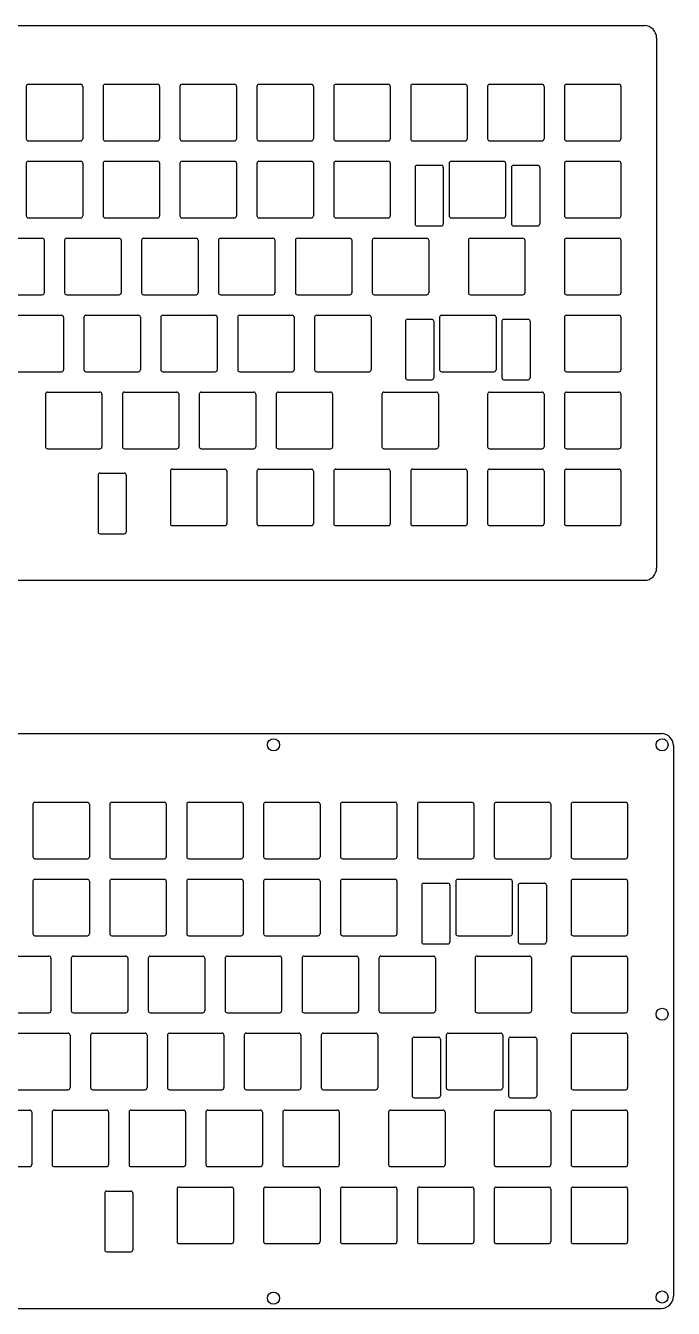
# Model space of a CAD drawing. Header units: millimetres. Extents: x -8 to 314, y -128 to 190.
# Drawn here: x 153.1 to 313.6, y -127.8 to 189.7 of the extents above; entities that cross this region are included whole.
import ezdxf

# ---------------------------------------------------------------- set-up
doc = ezdxf.new("R2010")
doc.units = ezdxf.units.MM

msp = doc.modelspace()

# ---------------------------------------------------------------- linework, layer by layer
for p, q in [((-3.95, 189.72), (306.45, 189.72)), ((309.45, 186.72), (309.45, 55.42)), ((153.27, 174.7), (153.27, 161.7)), ((153.77, 175.2), (166.77, 175.2)), ((167.27, 174.7), (167.27, 161.7)), ((172.32, 174.7), (172.32, 161.7)), ((172.82, 175.2), (185.82, 175.2)), ((186.32, 174.7), (186.32, 161.7)), ((191.37, 174.7), (191.37, 161.7)), ((191.87, 175.2), (204.87, 175.2)), ((205.37, 174.7), (205.37, 161.7)), ((210.42, 174.7), (210.42, 161.7)), ((210.92, 175.2), (223.92, 175.2)), ((224.42, 174.7), (224.42, 161.7)), ((229.47, 174.7), (229.47, 161.7)), ((229.97, 175.2), (242.97, 175.2)), ((243.47, 174.7), (243.47, 161.7)), ((248.52, 174.7), (248.52, 161.7)), ((249.02, 175.2), (262.02, 175.2)), ((262.52, 174.7), (262.52, 161.7)), ((267.57, 174.7), (267.57, 161.7)), ((268.07, 175.2), (281.07, 175.2)), ((281.57, 174.7), (281.57, 161.7)), ((286.62, 174.7), (286.62, 161.7)), ((287.12, 175.2), (300.12, 175.2)), ((300.62, 174.7), (300.62, 161.7)), ((153.77, 161.2), (166.77, 161.2)), ((172.82, 161.2), (185.82, 161.2)), ((191.87, 161.2), (204.87, 161.2)), ((210.92, 161.2), (223.92, 161.2)), ((229.97, 161.2), (242.97, 161.2)), ((249.02, 161.2), (262.02, 161.2)), ((268.07, 161.2), (281.07, 161.2)), ((287.12, 161.2), (300.12, 161.2)), ((153.27, 155.65), (153.27, 142.65)), ((153.77, 156.15), (166.77, 156.15)), ((167.27, 155.65), (167.27, 142.65)), ((172.32, 155.65), (172.32, 142.65)), ((172.82, 156.15), (185.82, 156.15)), ((186.32, 155.65), (186.32, 142.65)), ((191.37, 155.65), (191.37, 142.65)), ((191.87, 156.15), (204.87, 156.15)), ((205.37, 155.65), (205.37, 142.65)), ((210.42, 155.65), (210.42, 142.65)), ((210.92, 156.15), (223.92, 156.15)), ((224.42, 155.65), (224.42, 142.65)), ((229.47, 155.65), (229.47, 142.65)), ((229.97, 156.15), (242.97, 156.15)), ((243.47, 155.65), (243.47, 142.65)), ((258.05, 155.65), (258.05, 142.65)), ((258.55, 156.15), (271.55, 156.15)), ((272.05, 155.65), (272.05, 142.65)), ((286.62, 155.65), (286.62, 142.65)), ((287.12, 156.15), (300.12, 156.15)), ((300.62, 155.65), (300.62, 142.65)), ((249.61, 154.65), (249.61, 140.65)), ((250.11, 155.15), (256.11, 155.15)), ((256.61, 154.65), (256.61, 140.65)), ((273.49, 154.65), (273.49, 140.65)), ((273.99, 155.15), (279.99, 155.15)), ((280.49, 154.65), (280.49, 140.65)), ((153.77, 142.15), (166.77, 142.15)), ((172.82, 142.15), (185.82, 142.15)), ((191.87, 142.15), (204.87, 142.15)), ((210.92, 142.15), (223.92, 142.15)), ((229.97, 142.15), (242.97, 142.15)), ((250.11, 140.15), (256.11, 140.15)), ((258.55, 142.15), (271.55, 142.15)), ((273.99, 140.15), (279.99, 140.15)), ((287.12, 142.15), (300.12, 142.15)), ((144.25, 137.1), (157.25, 137.1)), ((157.75, 136.6), (157.75, 123.6)), ((162.8, 136.6), (162.8, 123.6)), ((163.3, 137.1), (176.3, 137.1)), ((176.8, 136.6), (176.8, 123.6)), ((181.85, 136.6), (181.85, 123.6)), ((182.35, 137.1), (195.35, 137.1)), ((195.85, 136.6), (195.85, 123.6)), ((200.9, 136.6), (200.9, 123.6)), ((201.4, 137.1), (214.4, 137.1)), ((214.9, 136.6), (214.9, 123.6)), ((219.95, 136.6), (219.95, 123.6)), ((220.45, 137.1), (233.45, 137.1)), ((233.95, 136.6), (233.95, 123.6)), ((239, 136.6), (239, 123.6)), ((239.5, 137.1), (252.5, 137.1)), ((253, 136.6), (253, 123.6)), ((262.81, 136.6), (262.81, 123.6)), ((263.31, 137.1), (276.31, 137.1)), ((276.81, 136.6), (276.81, 123.6)), ((286.62, 136.6), (286.62, 123.6)), ((287.12, 137.1), (300.12, 137.1)), ((300.62, 136.6), (300.62, 123.6)), ((144.25, 123.1), (157.25, 123.1)), ((163.3, 123.1), (176.3, 123.1)), ((182.35, 123.1), (195.35, 123.1)), ((201.4, 123.1), (214.4, 123.1)), ((220.45, 123.1), (233.45, 123.1)), ((239.5, 123.1), (252.5, 123.1)), ((263.31, 123.1), (276.31, 123.1)), ((287.12, 123.1), (300.12, 123.1)), ((149.01, 118.05), (162.01, 118.05)), ((162.51, 117.55), (162.51, 104.55)), ((167.56, 117.55), (167.56, 104.55)), ((168.06, 118.05), (181.06, 118.05)), ((181.56, 117.55), (181.56, 104.55)), ((186.61, 117.55), (186.61, 104.55)), ((187.11, 118.05), (200.11, 118.05)), ((200.61, 117.55), (200.61, 104.55)), ((205.66, 117.55), (205.66, 104.55)), ((206.16, 118.05), (219.16, 118.05)), ((219.66, 117.55), (219.66, 104.55)), ((224.71, 117.55), (224.71, 104.55)), ((225.21, 118.05), (238.21, 118.05)), ((238.71, 117.55), (238.71, 104.55)), ((255.67, 117.55), (255.67, 104.55)), ((256.17, 118.05), (269.17, 118.05)), ((269.67, 117.55), (269.67, 104.55)), ((286.62, 117.55), (286.62, 104.55)), ((287.12, 118.05), (300.12, 118.05)), ((300.62, 117.55), (300.62, 104.55)), ((247.23, 116.55), (247.23, 102.55)), ((247.73, 117.05), (253.73, 117.05)), ((254.23, 116.55), (254.23, 102.55)), ((271.11, 116.55), (271.11, 102.55)), ((271.61, 117.05), (277.61, 117.05)), ((278.11, 116.55), (278.11, 102.55)), ((149.01, 104.05), (162.01, 104.05)), ((168.06, 104.05), (181.06, 104.05)), ((187.11, 104.05), (200.11, 104.05)), ((206.16, 104.05), (219.16, 104.05)), ((225.21, 104.05), (238.21, 104.05)), ((247.73, 102.05), (253.73, 102.05)), ((256.17, 104.05), (269.17, 104.05)), ((271.61, 102.05), (277.61, 102.05)), ((287.12, 104.05), (300.12, 104.05)), ((158.04, 98.5), (158.04, 85.5)), ((158.54, 99), (171.54, 99)), ((172.04, 98.5), (172.04, 85.5)), ((177.09, 98.5), (177.09, 85.5)), ((177.59, 99), (190.59, 99)), ((191.09, 98.5), (191.09, 85.5)), ((196.14, 98.5), (196.14, 85.5)), ((196.64, 99), (209.64, 99)), ((210.14, 98.5), (210.14, 85.5)), ((215.19, 98.5), (215.19, 85.5)), ((215.69, 99), (228.69, 99)), ((229.19, 98.5), (229.19, 85.5)), ((241.38, 98.5), (241.38, 85.5)), ((241.88, 99), (254.88, 99)), ((255.38, 98.5), (255.38, 85.5)), ((267.57, 98.5), (267.57, 85.5)), ((268.07, 99), (281.07, 99)), ((281.57, 98.5), (281.57, 85.5)), ((286.62, 98.5), (286.62, 85.5)), ((287.12, 99), (300.12, 99)), ((300.62, 98.5), (300.62, 85.5)), ((158.54, 85), (171.54, 85)), ((177.59, 85), (190.59, 85)), ((196.64, 85), (209.64, 85)), ((215.69, 85), (228.69, 85)), ((241.88, 85), (254.88, 85)), ((268.07, 85), (281.07, 85)), ((287.12, 85), (300.12, 85)), ((188.99, 79.45), (188.99, 66.45)), ((189.49, 79.95), (202.49, 79.95)), ((202.99, 79.45), (202.99, 66.45)), ((210.42, 79.45), (210.42, 66.45)), ((210.92, 79.95), (223.92, 79.95)), ((224.42, 79.45), (224.42, 66.45)), ((229.47, 79.45), (229.47, 66.45)), ((229.97, 79.95), (242.97, 79.95)), ((243.47, 79.45), (243.47, 66.45)), ((248.52, 79.45), (248.52, 66.45)), ((249.02, 79.95), (262.02, 79.95)), ((262.52, 79.45), (262.52, 66.45)), ((267.57, 79.45), (267.57, 66.45)), ((268.07, 79.95), (281.07, 79.95)), ((281.57, 79.45), (281.57, 66.45)), ((286.62, 79.45), (286.62, 66.45)), ((287.12, 79.95), (300.12, 79.95)), ((300.62, 79.45), (300.62, 66.45)), ((171.06, 78.45), (171.06, 64.45)), ((171.56, 78.95), (177.56, 78.95)), ((178.06, 78.45), (178.06, 64.45)), ((171.56, 63.95), (177.56, 63.95)), ((189.49, 65.95), (202.49, 65.95)), ((210.92, 65.95), (223.92, 65.95)), ((229.97, 65.95), (242.97, 65.95)), ((249.02, 65.95), (262.02, 65.95)), ((268.07, 65.95), (281.07, 65.95)), ((287.12, 65.95), (300.12, 65.95)), ((-3.95, 52.42), (306.45, 52.42)), ((-4.8, 14.5), (310.6, 14.5)), ((313.6, 11.5), (313.6, -124.8)), ((154.93, -3.02), (154.93, -16.02)), ((155.43, -2.52), (168.43, -2.52)), ((168.93, -3.02), (168.93, -16.02)), ((173.97, -3.02), (173.97, -16.02)), ((174.47, -2.52), (187.47, -2.52)), ((187.97, -3.02), (187.97, -16.02)), ((193.03, -3.02), (193.03, -16.02)), ((193.53, -2.52), (206.53, -2.52)), ((207.03, -3.02), (207.03, -16.02)), ((212.07, -3.02), (212.07, -16.02)), ((212.57, -2.52), (225.57, -2.52)), ((226.07, -3.02), (226.07, -16.02)), ((231.12, -3.02), (231.12, -16.02)), ((231.62, -2.52), (244.62, -2.52)), ((245.12, -3.02), (245.12, -16.02)), ((250.18, -3.02), (250.18, -16.02)), ((250.68, -2.52), (263.68, -2.52)), ((264.18, -3.02), (264.18, -16.02)), ((269.23, -3.02), (269.23, -16.02)), ((269.73, -2.52), (282.73, -2.52)), ((283.23, -3.02), (283.23, -16.02)), ((288.27, -3.02), (288.27, -16.02)), ((288.77, -2.52), (301.77, -2.52)), ((302.27, -3.02), (302.27, -16.02)), ((155.43, -16.52), (168.43, -16.52)), ((174.47, -16.52), (187.47, -16.52)), ((193.53, -16.52), (206.53, -16.52)), ((212.57, -16.52), (225.57, -16.52)), ((231.62, -16.52), (244.62, -16.52)), ((250.68, -16.52), (263.68, -16.52)), ((269.73, -16.52), (282.73, -16.52)), ((288.77, -16.52), (301.77, -16.52)), ((154.93, -22.07), (154.93, -35.08)), ((155.43, -21.57), (168.43, -21.57)), ((168.93, -22.07), (168.93, -35.08)), ((173.97, -22.07), (173.97, -35.08)), ((174.47, -21.57), (187.47, -21.57)), ((187.97, -22.07), (187.97, -35.08)), ((193.03, -22.07), (193.03, -35.08)), ((193.53, -21.57), (206.53, -21.57)), ((207.03, -22.07), (207.03, -35.08)), ((212.07, -22.07), (212.07, -35.08)), ((212.57, -21.57), (225.57, -21.57)), ((226.07, -22.07), (226.07, -35.08)), ((231.12, -22.07), (231.12, -35.08)), ((231.62, -21.57), (244.62, -21.57)), ((245.12, -22.07), (245.12, -35.08)), ((259.7, -22.07), (259.7, -35.08)), ((260.2, -21.57), (273.2, -21.57)), ((273.7, -22.07), (273.7, -35.08)), ((288.27, -22.07), (288.27, -35.08)), ((288.77, -21.57), (301.77, -21.57)), ((302.27, -22.07), (302.27, -35.08)), ((251.26, -23.07), (251.26, -37.08)), ((251.76, -22.57), (257.76, -22.57)), ((258.26, -23.07), (258.26, -37.08)), ((275.14, -23.07), (275.14, -37.08)), ((275.64, -22.57), (281.64, -22.57)), ((282.14, -23.07), (282.14, -37.08)), ((155.43, -35.58), (168.43, -35.58)), ((174.47, -35.58), (187.47, -35.58)), ((193.53, -35.58), (206.53, -35.58)), ((212.57, -35.58), (225.57, -35.58)), ((231.62, -35.58), (244.62, -35.58)), ((251.76, -37.58), (257.76, -37.58)), ((260.2, -35.58), (273.2, -35.58)), ((275.64, -37.58), (281.64, -37.58)), ((288.77, -35.58), (301.77, -35.58)), ((145.9, -40.62), (158.9, -40.62)), ((159.4, -41.12), (159.4, -54.12)), ((164.45, -41.12), (164.45, -54.12)), ((164.95, -40.62), (177.95, -40.62)), ((178.45, -41.12), (178.45, -54.12)), ((183.5, -41.12), (183.5, -54.12)), ((184, -40.62), (197, -40.62)), ((197.5, -41.12), (197.5, -54.12)), ((202.55, -41.12), (202.55, -54.12)), ((203.05, -40.62), (216.05, -40.62)), ((216.55, -41.12), (216.55, -54.12)), ((221.6, -41.12), (221.6, -54.12)), ((222.1, -40.62), (235.1, -40.62)), ((235.6, -41.12), (235.6, -54.12)), ((240.65, -41.12), (240.65, -54.12)), ((241.15, -40.62), (254.15, -40.62)), ((254.65, -41.12), (254.65, -54.12)), ((264.46, -41.12), (264.46, -54.12)), ((264.96, -40.62), (277.96, -40.62)), ((278.46, -41.12), (278.46, -54.12)), ((288.27, -41.12), (288.27, -54.12)), ((288.77, -40.62), (301.77, -40.62)), ((302.27, -41.12), (302.27, -54.12)), ((145.9, -54.62), (158.9, -54.62)), ((164.95, -54.62), (177.95, -54.62)), ((184, -54.62), (197, -54.62)), ((203.05, -54.62), (216.05, -54.62)), ((222.1, -54.62), (235.1, -54.62)), ((241.15, -54.62), (254.15, -54.62)), ((264.96, -54.62), (277.96, -54.62)), ((288.77, -54.62), (301.77, -54.62)), ((150.66, -59.67), (163.66, -59.67)), ((164.16, -60.17), (164.16, -73.17)), ((169.21, -60.17), (169.21, -73.17)), ((169.71, -59.67), (182.71, -59.67)), ((183.21, -60.17), (183.21, -73.17)), ((188.26, -60.17), (188.26, -73.17)), ((188.76, -59.67), (201.76, -59.67)), ((202.26, -60.17), (202.26, -73.17)), ((207.31, -60.17), (207.31, -73.17)), ((207.81, -59.67), (220.81, -59.67)), ((221.31, -60.17), (221.31, -73.17)), ((226.36, -60.17), (226.36, -73.17)), ((226.86, -59.67), (239.86, -59.67)), ((240.36, -60.17), (240.36, -73.17)), ((257.32, -60.17), (257.32, -73.17)), ((257.82, -59.67), (270.82, -59.67)), ((271.32, -60.17), (271.32, -73.17)), ((288.27, -60.17), (288.27, -73.17)), ((288.77, -59.67), (301.77, -59.67)), ((302.27, -60.17), (302.27, -73.17)), ((248.88, -61.17), (248.88, -75.17)), ((249.38, -60.67), (255.38, -60.67)), ((255.88, -61.17), (255.88, -75.17)), ((272.76, -61.17), (272.76, -75.17)), ((273.26, -60.67), (279.26, -60.67)), ((279.76, -61.17), (279.76, -75.17)), ((150.66, -73.67), (163.66, -73.67)), ((169.71, -73.67), (182.71, -73.67)), ((188.76, -73.67), (201.76, -73.67)), ((207.81, -73.67), (220.81, -73.67)), ((226.86, -73.67), (239.86, -73.67)), ((249.38, -75.67), (255.38, -75.67)), ((257.82, -73.67), (270.82, -73.67)), ((273.26, -75.67), (279.26, -75.67)), ((288.77, -73.67), (301.77, -73.67)), ((141.14, -78.72), (154.14, -78.72)), ((154.64, -79.22), (154.64, -92.22)), ((159.69, -79.22), (159.69, -92.22)), ((160.19, -78.72), (173.19, -78.72)), ((173.69, -79.22), (173.69, -92.22)), ((178.74, -79.22), (178.74, -92.22)), ((179.24, -78.72), (192.24, -78.72)), ((192.74, -79.22), (192.74, -92.22)), ((197.79, -79.22), (197.79, -92.22)), ((198.29, -78.72), (211.29, -78.72)), ((211.79, -79.22), (211.79, -92.22)), ((216.84, -79.22), (216.84, -92.22)), ((217.34, -78.72), (230.34, -78.72)), ((230.84, -79.22), (230.84, -92.22)), ((243.03, -79.22), (243.03, -92.22)), ((243.53, -78.72), (256.53, -78.72)), ((257.03, -79.22), (257.03, -92.22)), ((269.23, -79.22), (269.23, -92.22)), ((269.73, -78.72), (282.73, -78.72)), ((283.23, -79.22), (283.23, -92.22)), ((288.27, -79.22), (288.27, -92.22)), ((288.77, -78.72), (301.77, -78.72)), ((302.27, -79.22), (302.27, -92.22)), ((141.14, -92.72), (154.14, -92.72)), ((160.19, -92.72), (173.19, -92.72)), ((179.24, -92.72), (192.24, -92.72)), ((198.29, -92.72), (211.29, -92.72)), ((217.34, -92.72), (230.34, -92.72)), ((243.53, -92.72), (256.53, -92.72)), ((269.73, -92.72), (282.73, -92.72)), ((288.77, -92.72), (301.77, -92.72)), ((190.64, -98.28), (190.64, -111.28)), ((191.14, -97.78), (204.14, -97.78)), ((204.64, -98.28), (204.64, -111.28)), ((212.07, -98.28), (212.07, -111.28)), ((212.57, -97.78), (225.57, -97.78)), ((226.07, -98.28), (226.07, -111.28)), ((231.12, -98.28), (231.12, -111.28)), ((231.62, -97.78), (244.62, -97.78)), ((245.12, -98.28), (245.12, -111.28)), ((250.18, -98.28), (250.18, -111.28)), ((250.68, -97.78), (263.68, -97.78)), ((264.18, -98.28), (264.18, -111.28)), ((269.23, -98.28), (269.23, -111.28)), ((269.73, -97.78), (282.73, -97.78)), ((283.23, -98.28), (283.23, -111.28)), ((288.27, -98.28), (288.27, -111.28)), ((288.77, -97.78), (301.77, -97.78)), ((302.27, -98.28), (302.27, -111.28)), ((172.71, -99.28), (172.71, -113.28)), ((173.21, -98.78), (179.21, -98.78)), ((179.71, -99.28), (179.71, -113.28)), ((173.21, -113.78), (179.21, -113.78)), ((191.14, -111.78), (204.14, -111.78)), ((212.57, -111.78), (225.57, -111.78)), ((231.62, -111.78), (244.62, -111.78)), ((250.68, -111.78), (263.68, -111.78)), ((269.73, -111.78), (282.73, -111.78)), ((288.77, -111.78), (301.77, -111.78)), ((-4.8, -127.8), (310.6, -127.8))]:
    msp.add_line(p, q)
for centre in [(214.53, 11.7), (310.8, 11.7), (310.8, -55), (214.53, -125.3), (310.8, -125)]:
    msp.add_circle(centre, 1.5)
for centre, radius, start, end in [((306.45, 186.72), 3, 0, 90), ((153.77, 174.7), 0.5, 90, 180), ((166.77, 174.7), 0.5, 0, 90), ((172.82, 174.7), 0.5, 90, 180), ((185.82, 174.7), 0.5, 0, 90), ((191.87, 174.7), 0.5, 90, 180), ((204.87, 174.7), 0.5, 0, 90), ((210.92, 174.7), 0.5, 90, 180), ((223.92, 174.7), 0.5, 0, 90), ((229.97, 174.7), 0.5, 90, 180), ((242.97, 174.7), 0.5, 0, 90), ((249.02, 174.7), 0.5, 90, 180), ((262.02, 174.7), 0.5, 0, 90), ((268.07, 174.7), 0.5, 90, 180), ((281.07, 174.7), 0.5, 0, 90), ((287.12, 174.7), 0.5, 90, 180), ((300.12, 174.7), 0.5, 0, 90), ((153.77, 161.7), 0.5, 180, 270), ((166.77, 161.7), 0.5, 270, 0), ((172.82, 161.7), 0.5, 180, 270), ((185.82, 161.7), 0.5, 270, 0), ((191.87, 161.7), 0.5, 180, 270), ((204.87, 161.7), 0.5, 270, 0), ((210.92, 161.7), 0.5, 180, 270), ((223.92, 161.7), 0.5, 270, 0), ((229.97, 161.7), 0.5, 180, 270), ((242.97, 161.7), 0.5, 270, 0), ((249.02, 161.7), 0.5, 180, 270), ((262.02, 161.7), 0.5, 270, 0), ((268.07, 161.7), 0.5, 180, 270), ((281.07, 161.7), 0.5, 270, 0), ((287.12, 161.7), 0.5, 180, 270), ((300.12, 161.7), 0.5, 270, 0), ((153.77, 155.65), 0.5, 90, 180), ((166.77, 155.65), 0.5, 0, 90), ((172.82, 155.65), 0.5, 90, 180), ((185.82, 155.65), 0.5, 0, 90), ((191.87, 155.65), 0.5, 90, 180), ((204.87, 155.65), 0.5, 0, 90), ((210.92, 155.65), 0.5, 90, 180), ((223.92, 155.65), 0.5, 0, 90), ((229.97, 155.65), 0.5, 90, 180), ((242.97, 155.65), 0.5, 0, 90), ((258.55, 155.65), 0.5, 90, 180), ((271.55, 155.65), 0.5, 0, 90), ((287.12, 155.65), 0.5, 90, 180), ((300.12, 155.65), 0.5, 0, 90), ((250.11, 154.65), 0.5, 90, 180), ((256.11, 154.65), 0.5, 0, 90), ((273.99, 154.65), 0.5, 90, 180), ((279.99, 154.65), 0.5, 0, 90), ((153.77, 142.65), 0.5, 180, 270), ((166.77, 142.65), 0.5, 270, 0), ((172.82, 142.65), 0.5, 180, 270), ((185.82, 142.65), 0.5, 270, 0), ((191.87, 142.65), 0.5, 180, 270), ((204.87, 142.65), 0.5, 270, 0), ((210.92, 142.65), 0.5, 180, 270), ((223.92, 142.65), 0.5, 270, 0), ((229.97, 142.65), 0.5, 180, 270), ((242.97, 142.65), 0.5, 270, 0), ((250.11, 140.65), 0.5, 180, 270), ((256.11, 140.65), 0.5, 270, 0), ((258.55, 142.65), 0.5, 180, 270), ((271.55, 142.65), 0.5, 270, 0), ((273.99, 140.65), 0.5, 180, 270), ((279.99, 140.65), 0.5, 270, 0), ((287.12, 142.65), 0.5, 180, 270), ((300.12, 142.65), 0.5, 270, 0), ((157.25, 136.6), 0.5, 0, 90), ((163.3, 136.6), 0.5, 90, 180), ((176.3, 136.6), 0.5, 0, 90), ((182.35, 136.6), 0.5, 90, 180), ((195.35, 136.6), 0.5, 0, 90), ((201.4, 136.6), 0.5, 90, 180), ((214.4, 136.6), 0.5, 0, 90), ((220.45, 136.6), 0.5, 90, 180), ((233.45, 136.6), 0.5, 0, 90), ((239.5, 136.6), 0.5, 90, 180), ((252.5, 136.6), 0.5, 0, 90), ((263.31, 136.6), 0.5, 90, 180), ((276.31, 136.6), 0.5, 0, 90), ((287.12, 136.6), 0.5, 90, 180), ((300.12, 136.6), 0.5, 0, 90), ((157.25, 123.6), 0.5, 270, 0), ((163.3, 123.6), 0.5, 180, 270), ((176.3, 123.6), 0.5, 270, 0), ((182.35, 123.6), 0.5, 180, 270), ((195.35, 123.6), 0.5, 270, 0), ((201.4, 123.6), 0.5, 180, 270), ((214.4, 123.6), 0.5, 270, 0), ((220.45, 123.6), 0.5, 180, 270), ((233.45, 123.6), 0.5, 270, 0), ((239.5, 123.6), 0.5, 180, 270), ((252.5, 123.6), 0.5, 270, 0), ((263.31, 123.6), 0.5, 180, 270), ((276.31, 123.6), 0.5, 270, 0), ((287.12, 123.6), 0.5, 180, 270), ((300.12, 123.6), 0.5, 270, 0), ((162.01, 117.55), 0.5, 0, 90), ((168.06, 117.55), 0.5, 90, 180), ((181.06, 117.55), 0.5, 0, 90), ((187.11, 117.55), 0.5, 90, 180), ((200.11, 117.55), 0.5, 0, 90), ((206.16, 117.55), 0.5, 90, 180), ((219.16, 117.55), 0.5, 0, 90), ((225.21, 117.55), 0.5, 90, 180), ((238.21, 117.55), 0.5, 0, 90), ((256.17, 117.55), 0.5, 90, 180), ((269.17, 117.55), 0.5, 0, 90), ((287.12, 117.55), 0.5, 90, 180), ((300.12, 117.55), 0.5, 0, 90), ((247.73, 116.55), 0.5, 90, 180), ((253.73, 116.55), 0.5, 0, 90), ((271.61, 116.55), 0.5, 90, 180), ((277.61, 116.55), 0.5, 0, 90), ((162.01, 104.55), 0.5, 270, 0), ((168.06, 104.55), 0.5, 180, 270), ((181.06, 104.55), 0.5, 270, 0), ((187.11, 104.55), 0.5, 180, 270), ((200.11, 104.55), 0.5, 270, 0), ((206.16, 104.55), 0.5, 180, 270), ((219.16, 104.55), 0.5, 270, 0), ((225.21, 104.55), 0.5, 180, 270), ((238.21, 104.55), 0.5, 270, 0), ((247.73, 102.55), 0.5, 180, 270), ((253.73, 102.55), 0.5, 270, 0), ((256.17, 104.55), 0.5, 180, 270), ((269.17, 104.55), 0.5, 270, 0), ((271.61, 102.55), 0.5, 180, 270), ((277.61, 102.55), 0.5, 270, 0), ((287.12, 104.55), 0.5, 180, 270), ((300.12, 104.55), 0.5, 270, 0), ((158.54, 98.5), 0.5, 90, 180), ((171.54, 98.5), 0.5, 0, 90), ((177.59, 98.5), 0.5, 90, 180), ((190.59, 98.5), 0.5, 0, 90), ((196.64, 98.5), 0.5, 90, 180), ((209.64, 98.5), 0.5, 0, 90), ((215.69, 98.5), 0.5, 90, 180), ((228.69, 98.5), 0.5, 0, 90), ((241.88, 98.5), 0.5, 90, 180), ((254.88, 98.5), 0.5, 0, 90), ((268.07, 98.5), 0.5, 90, 180), ((281.07, 98.5), 0.5, 0, 90), ((287.12, 98.5), 0.5, 90, 180), ((300.12, 98.5), 0.5, 0, 90), ((158.54, 85.5), 0.5, 180, 270), ((171.54, 85.5), 0.5, 270, 0), ((177.59, 85.5), 0.5, 180, 270), ((190.59, 85.5), 0.5, 270, 0), ((196.64, 85.5), 0.5, 180, 270), ((209.64, 85.5), 0.5, 270, 0), ((215.69, 85.5), 0.5, 180, 270), ((228.69, 85.5), 0.5, 270, 0), ((241.88, 85.5), 0.5, 180, 270), ((254.88, 85.5), 0.5, 270, 0), ((268.07, 85.5), 0.5, 180, 270), ((281.07, 85.5), 0.5, 270, 0), ((287.12, 85.5), 0.5, 180, 270), ((300.12, 85.5), 0.5, 270, 0), ((189.49, 79.45), 0.5, 90, 180), ((202.49, 79.45), 0.5, 0, 90), ((210.92, 79.45), 0.5, 90, 180), ((223.92, 79.45), 0.5, 0, 90), ((229.97, 79.45), 0.5, 90, 180), ((242.97, 79.45), 0.5, 0, 90), ((249.02, 79.45), 0.5, 90, 180), ((262.02, 79.45), 0.5, 0, 90), ((268.07, 79.45), 0.5, 90, 180), ((281.07, 79.45), 0.5, 0, 90), ((287.12, 79.45), 0.5, 90, 180), ((300.12, 79.45), 0.5, 0, 90), ((171.56, 78.45), 0.5, 90, 180), ((177.56, 78.45), 0.5, 0, 90), ((171.56, 64.45), 0.5, 180, 270), ((177.56, 64.45), 0.5, 270, 0), ((189.49, 66.45), 0.5, 180, 270), ((202.49, 66.45), 0.5, 270, 0), ((210.92, 66.45), 0.5, 180, 270), ((223.92, 66.45), 0.5, 270, 0), ((229.97, 66.45), 0.5, 180, 270), ((242.97, 66.45), 0.5, 270, 0), ((249.02, 66.45), 0.5, 180, 270), ((262.02, 66.45), 0.5, 270, 0), ((268.07, 66.45), 0.5, 180, 270), ((281.07, 66.45), 0.5, 270, 0), ((287.12, 66.45), 0.5, 180, 270), ((300.12, 66.45), 0.5, 270, 0), ((306.45, 55.42), 3, 270, 0), ((310.6, 11.5), 3, 0, 90), ((155.43, -3.02), 0.5, 90, 180), ((168.43, -3.02), 0.5, 0, 90), ((174.47, -3.02), 0.5, 90, 180), ((187.47, -3.02), 0.5, 0, 90), ((193.53, -3.02), 0.5, 90, 180), ((206.53, -3.02), 0.5, 0, 90), ((212.57, -3.02), 0.5, 90, 180), ((225.57, -3.02), 0.5, 0, 90), ((231.62, -3.02), 0.5, 90, 180), ((244.62, -3.02), 0.5, 0, 90), ((250.68, -3.02), 0.5, 90, 180), ((263.68, -3.02), 0.5, 0, 90), ((269.73, -3.02), 0.5, 90, 180), ((282.73, -3.02), 0.5, 0, 90), ((288.77, -3.02), 0.5, 90, 180), ((301.77, -3.02), 0.5, 0, 90), ((155.43, -16.02), 0.5, 180, 270), ((168.43, -16.02), 0.5, 270, 360), ((174.47, -16.02), 0.5, 180, 270), ((187.47, -16.02), 0.5, 270, 360), ((193.53, -16.02), 0.5, 180, 270), ((206.53, -16.02), 0.5, 270, 360), ((212.57, -16.02), 0.5, 180, 270), ((225.57, -16.02), 0.5, 270, 360), ((231.62, -16.02), 0.5, 180, 270), ((244.62, -16.02), 0.5, 270, 360), ((250.68, -16.02), 0.5, 180, 270), ((263.68, -16.02), 0.5, 270, 360), ((269.73, -16.02), 0.5, 180, 270), ((282.73, -16.02), 0.5, 270, 360), ((288.77, -16.02), 0.5, 180, 270), ((301.77, -16.02), 0.5, 270, 360), ((155.43, -22.07), 0.5, 90, 180), ((168.43, -22.07), 0.5, 0, 90), ((174.47, -22.07), 0.5, 90, 180), ((187.47, -22.07), 0.5, 0, 90), ((193.53, -22.07), 0.5, 90, 180), ((206.53, -22.07), 0.5, 0, 90), ((212.57, -22.07), 0.5, 90, 180), ((225.57, -22.07), 0.5, 0, 90), ((231.62, -22.07), 0.5, 90, 180), ((244.62, -22.07), 0.5, 0, 90), ((260.2, -22.07), 0.5, 90, 180), ((273.2, -22.07), 0.5, 0, 90), ((288.77, -22.07), 0.5, 90, 180), ((301.77, -22.07), 0.5, 0, 90), ((251.76, -23.07), 0.5, 90, 180), ((257.76, -23.07), 0.5, 0, 90), ((275.64, -23.07), 0.5, 90, 180), ((281.64, -23.07), 0.5, 0, 90), ((155.43, -35.08), 0.5, 180, 270), ((168.43, -35.08), 0.5, 270, 360), ((174.47, -35.08), 0.5, 180, 270), ((187.47, -35.08), 0.5, 270, 360), ((193.53, -35.08), 0.5, 180, 270), ((206.53, -35.08), 0.5, 270, 360), ((212.57, -35.08), 0.5, 180, 270), ((225.57, -35.08), 0.5, 270, 360), ((231.62, -35.08), 0.5, 180, 270), ((244.62, -35.08), 0.5, 270, 360), ((251.76, -37.08), 0.5, 180, 270), ((257.76, -37.08), 0.5, 270, 360), ((260.2, -35.08), 0.5, 180, 270), ((273.2, -35.08), 0.5, 270, 360), ((275.64, -37.08), 0.5, 180, 270), ((281.64, -37.08), 0.5, 270, 360), ((288.77, -35.08), 0.5, 180, 270), ((301.77, -35.08), 0.5, 270, 360), ((158.9, -41.12), 0.5, 0, 90), ((164.95, -41.12), 0.5, 90, 180), ((177.95, -41.12), 0.5, 0, 90), ((184, -41.12), 0.5, 90, 180), ((197, -41.12), 0.5, 0, 90), ((203.05, -41.12), 0.5, 90, 180), ((216.05, -41.12), 0.5, 0, 90), ((222.1, -41.12), 0.5, 90, 180), ((235.1, -41.12), 0.5, 0, 90), ((241.15, -41.12), 0.5, 90, 180), ((254.15, -41.12), 0.5, 0, 90), ((264.96, -41.12), 0.5, 90, 180), ((277.96, -41.12), 0.5, 0, 90), ((288.77, -41.12), 0.5, 90, 180), ((301.77, -41.12), 0.5, 0, 90), ((158.9, -54.12), 0.5, 270, 360), ((164.95, -54.12), 0.5, 180, 270), ((177.95, -54.12), 0.5, 270, 360), ((184, -54.12), 0.5, 180, 270), ((197, -54.12), 0.5, 270, 360), ((203.05, -54.12), 0.5, 180, 270), ((216.05, -54.12), 0.5, 270, 360), ((222.1, -54.12), 0.5, 180, 270), ((235.1, -54.12), 0.5, 270, 360), ((241.15, -54.12), 0.5, 180, 270), ((254.15, -54.12), 0.5, 270, 360), ((264.96, -54.12), 0.5, 180, 270), ((277.96, -54.12), 0.5, 270, 360), ((288.77, -54.12), 0.5, 180, 270), ((301.77, -54.12), 0.5, 270, 360), ((163.66, -60.17), 0.5, 0, 90), ((169.71, -60.17), 0.5, 90, 180), ((182.71, -60.17), 0.5, 0, 90), ((188.76, -60.17), 0.5, 90, 180), ((201.76, -60.17), 0.5, 0, 90), ((207.81, -60.17), 0.5, 90, 180), ((220.81, -60.17), 0.5, 0, 90), ((226.86, -60.17), 0.5, 90, 180), ((239.86, -60.17), 0.5, 0, 90), ((257.82, -60.17), 0.5, 90, 180), ((270.82, -60.17), 0.5, 0, 90), ((288.77, -60.17), 0.5, 90, 180), ((301.77, -60.17), 0.5, 0, 90), ((249.38, -61.17), 0.5, 90, 180), ((255.38, -61.17), 0.5, 0, 90), ((273.26, -61.17), 0.5, 90, 180), ((279.26, -61.17), 0.5, 0, 90), ((163.66, -73.17), 0.5, 270, 360), ((169.71, -73.17), 0.5, 180, 270), ((182.71, -73.17), 0.5, 270, 360), ((188.76, -73.17), 0.5, 180, 270), ((201.76, -73.17), 0.5, 270, 360), ((207.81, -73.17), 0.5, 180, 270), ((220.81, -73.17), 0.5, 270, 360), ((226.86, -73.17), 0.5, 180, 270), ((239.86, -73.17), 0.5, 270, 360), ((249.38, -75.17), 0.5, 180, 270), ((255.38, -75.17), 0.5, 270, 360), ((257.82, -73.17), 0.5, 180, 270), ((270.82, -73.17), 0.5, 270, 360), ((273.26, -75.17), 0.5, 180, 270), ((279.26, -75.17), 0.5, 270, 360), ((288.77, -73.17), 0.5, 180, 270), ((301.77, -73.17), 0.5, 270, 360), ((154.14, -79.22), 0.5, 0, 90), ((160.19, -79.22), 0.5, 90, 180), ((173.19, -79.22), 0.5, 0, 90), ((179.24, -79.22), 0.5, 90, 180), ((192.24, -79.22), 0.5, 0, 90), ((198.29, -79.22), 0.5, 90, 180), ((211.29, -79.22), 0.5, 0, 90), ((217.34, -79.22), 0.5, 90, 180), ((230.34, -79.22), 0.5, 0, 90), ((243.53, -79.22), 0.5, 90, 180), ((256.53, -79.22), 0.5, 0, 90), ((269.73, -79.22), 0.5, 90, 180), ((282.73, -79.22), 0.5, 0, 90), ((288.77, -79.22), 0.5, 90, 180), ((301.77, -79.22), 0.5, 0, 90), ((154.14, -92.22), 0.5, 270, 360), ((160.19, -92.22), 0.5, 180, 270), ((173.19, -92.22), 0.5, 270, 360), ((179.24, -92.22), 0.5, 180, 270), ((192.24, -92.22), 0.5, 270, 360), ((198.29, -92.22), 0.5, 180, 270), ((211.29, -92.22), 0.5, 270, 360), ((217.34, -92.22), 0.5, 180, 270), ((230.34, -92.22), 0.5, 270, 360), ((243.53, -92.22), 0.5, 180, 270), ((256.53, -92.22), 0.5, 270, 360), ((269.73, -92.22), 0.5, 180, 270), ((282.73, -92.22), 0.5, 270, 360), ((288.77, -92.22), 0.5, 180, 270), ((301.77, -92.22), 0.5, 270, 360), ((191.14, -98.28), 0.5, 90, 180), ((204.14, -98.28), 0.5, 0, 90), ((212.57, -98.28), 0.5, 90, 180), ((225.57, -98.28), 0.5, 0, 90), ((231.62, -98.28), 0.5, 90, 180), ((244.62, -98.28), 0.5, 0, 90), ((250.68, -98.28), 0.5, 90, 180), ((263.68, -98.28), 0.5, 0, 90), ((269.73, -98.28), 0.5, 90, 180), ((282.73, -98.28), 0.5, 0, 90), ((288.77, -98.28), 0.5, 90, 180), ((301.77, -98.28), 0.5, 0, 90), ((173.21, -99.28), 0.5, 90, 180), ((179.21, -99.28), 0.5, 0, 90), ((173.21, -113.28), 0.5, 180, 270), ((179.21, -113.28), 0.5, 270, 360), ((191.14, -111.28), 0.5, 180, 270), ((204.14, -111.28), 0.5, 270, 360), ((212.57, -111.28), 0.5, 180, 270), ((225.57, -111.28), 0.5, 270, 360), ((231.62, -111.28), 0.5, 180, 270), ((244.62, -111.28), 0.5, 270, 360), ((250.68, -111.28), 0.5, 180, 270), ((263.68, -111.28), 0.5, 270, 360), ((269.73, -111.28), 0.5, 180, 270), ((282.73, -111.28), 0.5, 270, 360), ((288.77, -111.28), 0.5, 180, 270), ((301.77, -111.28), 0.5, 270, 360), ((310.6, -124.8), 3, 270, 0)]:
    msp.add_arc(centre, radius, start, end)

doc.saveas('drawing.dxf')
